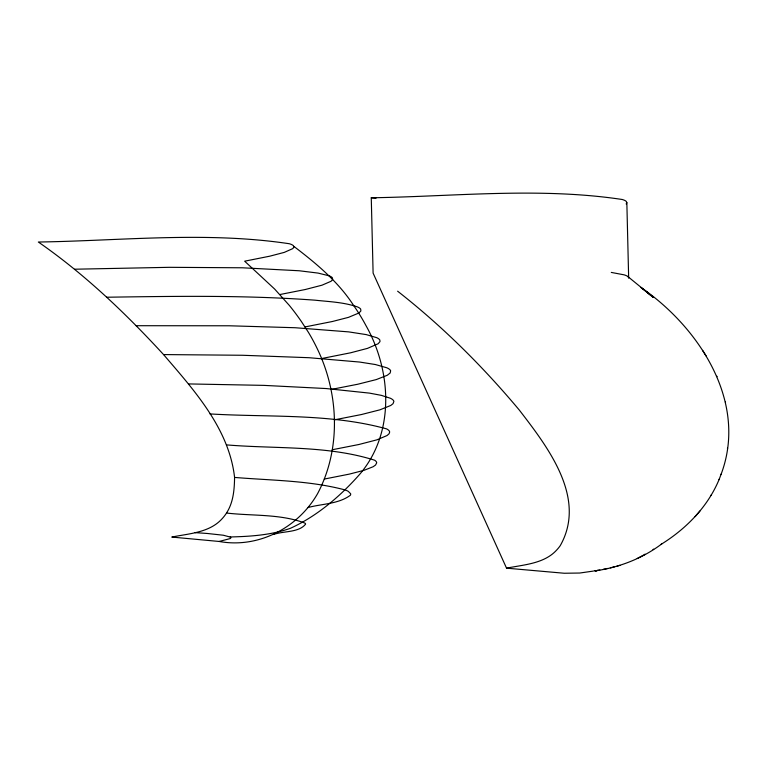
<?xml version="1.0" encoding="UTF-8"?>
<svg xmlns="http://www.w3.org/2000/svg" width="767" height="767" viewBox="0 0 767 767"><rect width="100%" height="100%" fill="white"/><g stroke="black" fill="none" stroke-linecap="round" stroke-linejoin="round"><path stroke-width="1.15" d="M234.577 477.419C234.405 489.614 233.341 502.558 226.505 513.037A95.741 59.663 56.4 0 1 222.056 518.789C209.477 532.787 188.807 533.592 171.789 537.063L219.151 541.464C258.374 548.664 298.229 527.763 317.672 493.488C341.334 448.753 338.909 392.982 316.953 348.084A159.268 120.467 79.2 0 0 308.363 332.255L301.441 321.594A227.54 172.105 79.2 0 0 289.351 305.439L274.634 289.034L244.654 261.192L269.716 256.197L284.308 252.381L292.802 248.594L293.905 247.079L293.349 245.67A58.321 8.121 -1.4 0 0 289.418 243.753C206.515 231.222 121.761 240.752 38.35 242.027C84.619 274.116 125.539 313.214 163.553 354.575C194.156 390.298 229.103 428.743 234.577 477.419C271.441 480.516 309.235 480.372 345.188 489.96A97.294 13.538 -1.4 0 1 348.276 491.34L350.644 493.766A89.145 12.406 -1.4 0 1 350.337 495.271C338.362 504.187 321.709 503.737 307.768 507.601M593.112 571.118L579.727 573.035L564.234 573.246L506.546 568.165L373.107 273.119L371.266 197.781C454.668 196.505 539.431 186.985 622.325 199.506A58.321 8.121 -1.4 0 1 626.265 201.424L626.821 202.833L626.16 203.964M628.662 278.181L626.84 202.469M720.99 474.552C748.429 402.387 699.111 327.327 640.867 287.404L653.072 297.165L627.703 276.436M727.461 448.695L727.547 448.129M661.02 544.407C686.158 528.837 707.912 506.738 719.264 479.107M719.062 479.663L721.191 473.987M710.817 495.587L711.172 495.031M695.123 516.651L699.955 510.985M596.87 570.552L595.144 570.869C619.161 567.465 642.209 558.587 661.72 543.956M653.014 549.565L653.676 549.143M637.233 558.501L645.21 554.225L644.453 554.627M616.908 566.171L619.918 565.317M610.302 567.848L614.453 566.832M593.917 570.926L595.528 570.533M603.15 569.392L607.694 568.433M506.546 568.165C523.564 564.694 544.234 563.889 556.813 549.891A96.201 59.941 56.4 0 0 560.236 545.663C587.273 497.927 547.619 446.921 519.326 410.086C482.913 366.54 442.338 326.205 397.622 291.192M279.917 294.538L305.208 289.533L321.987 285.19L331.037 281.288L332.667 279.495L332.379 277.807A71.667 9.971 -1.4 0 0 329.302 275.861L318.094 273.09L299.274 270.77L242.43 267.788L169.277 267.319L74.639 269.217M305.017 326.934L332.379 321.507L348.515 317.346L358.898 313.003L360.864 310.999L360.682 309.111A81.676 11.371 -1.4 0 0 357.441 306.915C343.817 302.198 329.187 301.709 314.969 300.175C245.632 295.084 176.026 296.196 106.565 297.232M321.641 358.544L350.577 352.801L367.498 348.371L378.141 343.75L379.991 341.603L379.847 340.078A89.221 12.416 -1.4 0 0 376.712 337.672L366.243 334.604L348.669 331.881L295.161 327.73L229.343 325.783L136.114 325.707M331.028 389.483L357.853 384.219L376.29 379.579L387.258 375.284L390.173 372.992L390.643 370.816A94.782 13.192 -1.4 0 0 386.789 367.767L375.341 364.526L359.589 362.043L309.043 357.71L242.525 355.265L163.553 354.575M334.345 419.865L361.439 414.535L379.933 409.827L390.748 405.465L393.03 403.701L393.874 401.448A98.205 13.672 -1.4 0 0 390.432 398.274L381.343 395.36L369.454 393.116L326.1 388.543L263.752 385.37L188.5 383.922M332.274 449.74L358.86 444.505L376.827 439.865L387.047 435.541L389.07 433.786L389.655 432.089A99.442 13.844 -1.4 0 0 386.587 428.878C329.503 413.145 268.632 417.497 210.005 413.921M324.288 479.068L349.253 474.131L363.942 470.353L373.069 466.767L375.542 465.051L376.674 462.846A97.361 13.547 -1.4 0 0 374.622 460.2C327.317 445.186 275.42 449.002 226.476 444.879M219.151 541.464L230.225 538.559A25.867 3.595 -1.4 0 0 230.349 537.101L223.36 535.232L207.195 533.468M273.512 534.484C283.32 530.898 298.852 532.797 305.621 524.11A63.834 8.888 -1.4 0 0 304.825 523.065C280.156 513.727 252.362 516.066 226.505 513.037M595.144 570.869L599.852 570.025M595.681 570.763L598.078 570.351M230.119 536.967C250.445 536.478 271.163 535.126 290.472 528.281C317.212 516.009 340.519 496.086 359.857 474.121C395.053 432.77 391.563 370.912 366.003 325.659A195.489 194.952 -75.7 0 0 353.74 305.64C338.333 281.7 316.234 263.445 293.838 246.36M195.067 532.634L207.013 533.448M371.266 197.781L376.031 198.222M611.289 272.419L624.165 274.854A58.321 8.121 -1.4 0 1 628.106 276.772L628.403 277.108M646.945 292.169L653.072 297.165M702.582 350.356L706.119 355.907M716.877 376.204L717.078 376.712M725.4 401.918L725.515 402.445"/></g></svg>
